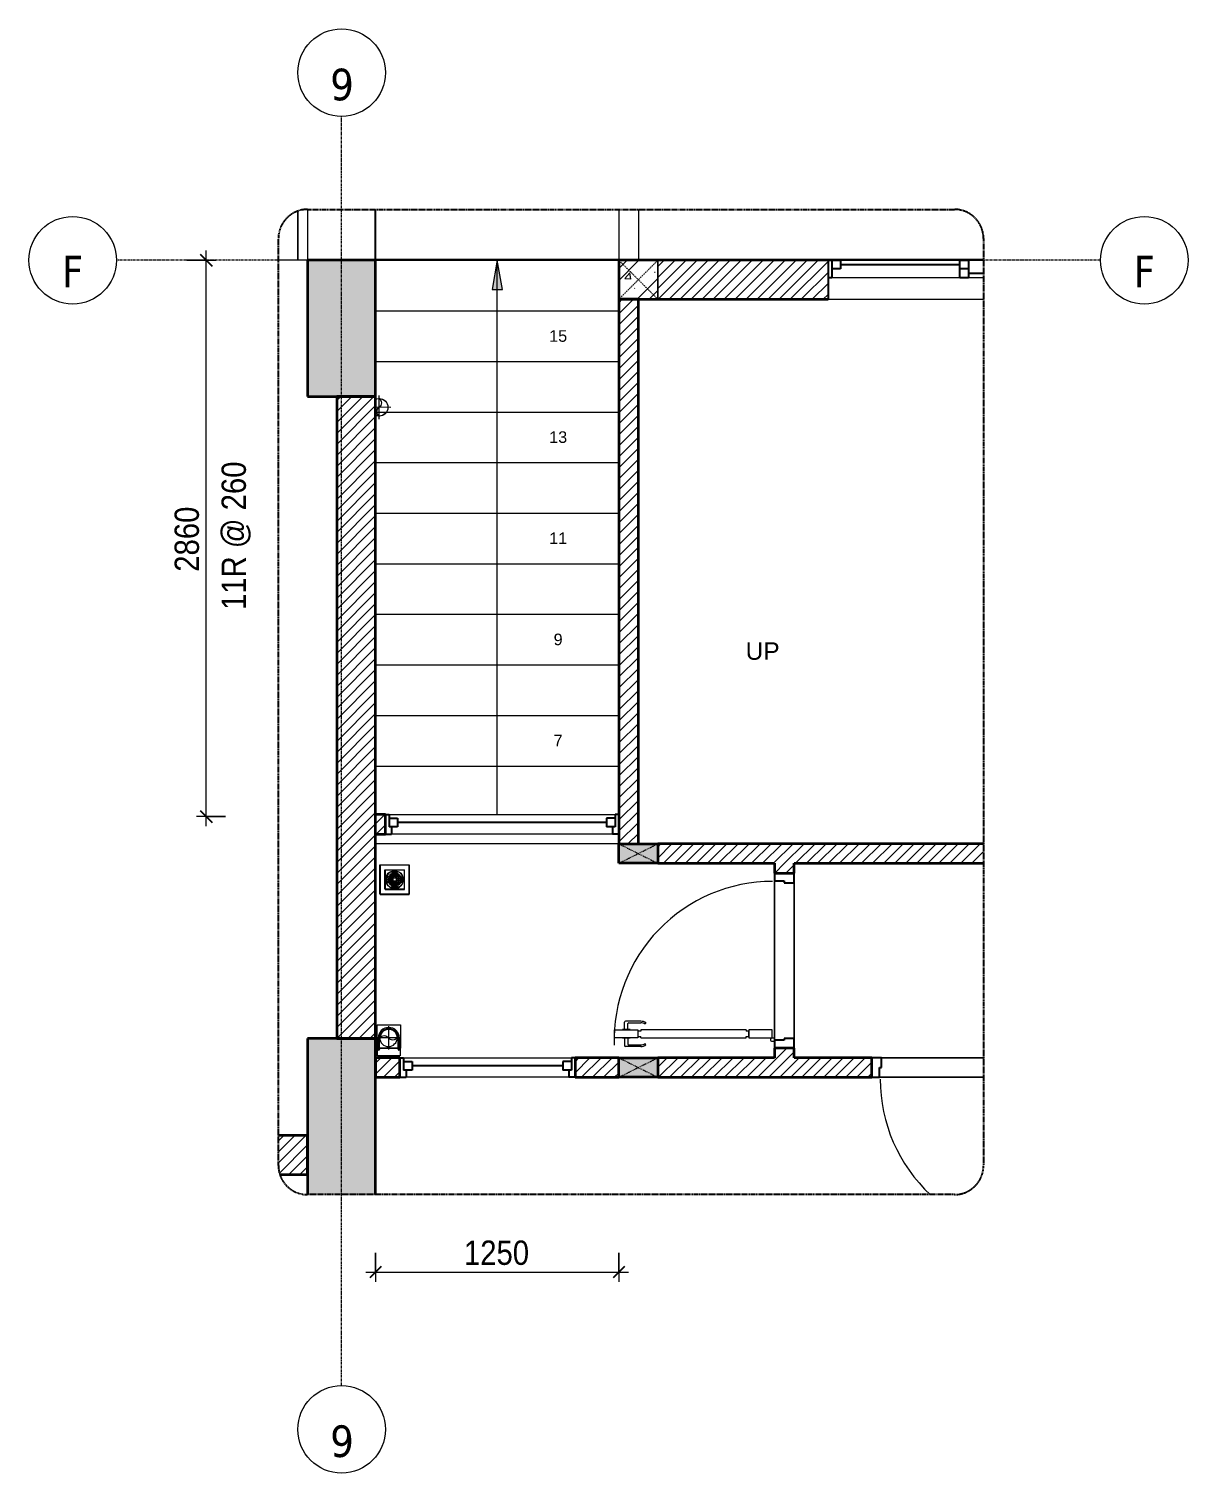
# Model space of a CAD drawing. Header units: millimetres. Extents: x 71580 to 117409, y -3700 to 46019.
# Drawn here: x 94744 to 100701, y 38302 to 45726 of the extents above; entities that cross this region are included whole.
import ezdxf

# ---------------------------------------------------------------- set-up
doc = ezdxf.new("R2010")
doc.units = ezdxf.units.MM
for name, pattern in [('Dash', [6, 3, -3]), ('Dash - Tight', [4.5, 3, -1.5]), ('Grid Line', [22.225, 12.7, -3.175, 3.175, -3.175]), ('Hidden', [7.14375, 4.7625, -2.38125]), ('IMPORT-CENTER _3_', [10.16, 6.35, -1.27, 1.27, -1.27])]:
    doc.linetypes.add(name, pattern=pattern)
for name, color, linetype, lineweight in [('0-3', 90, 'Continuous', 5), ('A-ANNO-DIMS', 211, 'Continuous', 9), ('A-ANNO-DIMS-50', 211, 'Continuous', 9), ('A-DETL-GENF-1', 92, 'Dash - Tight', 18), ('A-DETL-GENF-2', 92, 'Hidden', 25), ('A-DETL-GENF-3', 250, 'Continuous', 18), ('A-DETL-MBND-1', 253, 'Continuous', 18), ('A-DOOR-1', 250, 'Continuous', 18), ('A-DOOR-2', 10, 'Continuous', 25), ('A-FLOR', 192, 'Continuous', 18), ('A-FLOR-1', 250, 'Continuous', 18), ('A-FLOR-HRAL', 11, 'Continuous', 18), ('A-GLAZ', 151, 'Continuous', 18), ('A-GLAZ-1', 250, 'Continuous', 18), ('A-GLAZ-2', 10, 'Continuous', 25), ('A-GLAZ-3', 151, 'Continuous', 25), ('A-WALL', 113, 'Continuous', 18), ('A-WALL-1', 113, 'Continuous', 35), ('A-WALL-2', 7, 'Continuous', 35), ('A-WALL-3', 250, 'Continuous', 18), ('A-WALL-PATT-1', 254, 'Continuous', 18), ('A-WALL-PATT-2', 111, 'Continuous', 18), ('G-IMPT', 8, 'Continuous', 18), ('G-IMPT-1', 8, 'Continuous', 25), ('G-IMPT-2', 8, 'IMPORT-CENTER _3_', 18), ('M-EQPM', 50, 'Continuous', 18), ('M-EQPM-1', 250, 'Continuous', 18), ('S-COLS', 52, 'Continuous', 18), ('S-COLS-1', 9, 'Continuous', 5), ('S-COLS-2', 7, 'Continuous', 35), ('S-COLS-3', 250, 'Continuous', 18), ('S-COLS-4', 254, 'Continuous', 18), ('S-COLS-5', 52, 'Dash', 18), ('S-COLS-6', 52, 'Continuous', 35), ('S-COLS-HDLN', 52, 'Dash', 18), ('S-COLS-HDLN-1', 250, 'Dash', 18), ('S-GRID-1', 1, 'Grid Line', 9), ('S-GRID-IDEN', 1, 'Continuous', 9), ('S-STRS', 31, 'Continuous', 18), ('S-STRS-ANNO', 31, 'Continuous', 18), ('S-STRS-IDEN', 31, 'Continuous', 18)]:
    doc.layers.add(name, color=color, linetype=linetype, lineweight=lineweight)
doc.styles.add('Arial', font='arial.ttf', dxfattribs={"height": 59.53})
doc.styles.add('Arial_1', font='arial.ttf', dxfattribs={"height": 90})
doc.styles.add('Tahoma_B', font='tahomabd.ttf', dxfattribs={"height": 162.5})
doc.styles.add('UTM Avo', font='', dxfattribs={"width": 0.9, "height": 125})
doc.styles.get('UTM Avo').set_extended_font_data('UTM Avo')
doc.dimstyles.new('1_Dim_chi_tiet_2_5', dxfattribs={"dimscale": 304.8, "dimtxt": 124.912619, "dimasz": 0.19685, "dimexe": 0.164042, "dimexo": 0.0625, "dimgap": 0.016404, "dimtad": 1, "dimdec": 0, "dimrnd": 5, "dimzin": 0, "dimdsep": 46, "dimtxsty": 'UTM Avo', "dimblk1": 'OBLIQUE', "dimblk2": 'OBLIQUE', "dimsah": 1, "dimcen": 0.09, "dimdle": 0.164042, "dimazin": 0, "dimtfac": 1, "dimtdec": 4, "dimtix": 1, "dimtmove": 0, "dimatfit": 3, "dimfxl": 0.328084, "dimfxlon": 1, "dimtvp": 1, "dimtolj": 1, "dimtzin": 0, "dimarcsym": 2})
pattern_1 = [(45, (0, 0), (-28.284271, 28.284271), [])]
pattern_2 = [(45, (12798.65, 0), (-28.284271, 28.284271), [])]
pattern_3 = [(50, (12798.65, 0), (364.3679, -31.8783), [38.1, -419.1]), (355, (12798.65, 0), (-70.4859, 382.1133), [30.48, -335.28]), (100.451, (12829, -2.66), (293.885, 350.2334), [32.38, -356.18]), (46.184, (12798.65, 101.6), (542.1585, -84.0858), [57.15, -628.65]), (96.636, (12843.83, 94.6), (474.805, 494.8554), [48.57, -534.27]), (351.184, (12798.65, 101.6), (474.8102, 494.85), [45.72, -502.92]), (21, (12849.45, 76.2), (303.2285, -204.5305), [38.1, -419.1]), (326, (12849.45, 76.2), (123.6039, 368.376), [30.48, -335.28]), (71.451, (12874.72, 59.16), (426.8341, 163.8427), [32.38, -356.18]), (37.5, (12798.65, 0), (6.17665, 169.11015), [3.353, -327.863, 3.353, -337.007, -336.55]), (37.5, (12798.65, 0), (6.17665, 169.11015), [-671.576, 3.353, -333.197]), (7.5, (12798.65, 0), (133.63888, 200.3615), [3.353, -190.703, 3.353, -320.243, -128.27]), (7.5, (12798.65, 0), (133.63888, 200.3615), [-517.652, 3.353, -124.917]), (327.5, (12685.37, 0), (271.18182, -11.45836), [3.353, -123.647, 3.353, -392.887, -525.78]), (327.5, (12685.37, 0), (271.18182, -11.45836), [-523.24, 3.353, -522.427]), (317.5, (12634.57, 0), (296.2585, 50.85285), [3.353, -161.747, 3.353, -259.791, -373.38]), (317.5, (12634.57, 0), (296.2585, 50.85285), [-428.244, 3.353, -370.027]), (45, (12798.65, 0), (-125.7236, 125.7236), []), (45, (12798.65, 190.5), (-125.7236, 125.7236), [])]

# ---------------------------------------------------------------- blocks, each defined once
blk = doc.blocks.new('NCV_TKTC_KET CAU_rvt-4-TKCS_THANG BỘ TB7 - MẶT BẰNG TẦNG 1')
at = {"layer": 'S-COLS-1'}
for points in [[(83727.6, 43836.9), (83727.6, 44536.9), (83377.6, 44536.9), (83377.6, 43836.9)], [(83377.6, 39733.4), (83727.6, 39733.4), (83727.6, 40536.9), (83377.6, 40536.9), (83377.6, 39733.4)]]:
    blk.add_hatch(color=256, dxfattribs=at).paths.add_polyline_path(points)
at = {"layer": 'A-FLOR-1'}
blk.add_line((83327.2, 44536.9), (83227.6, 44536.9), dxfattribs=at)
at = {"layer": 'S-COLS-2'}
for p, q in [((83727.6, 44536.9), (83377.6, 44536.9)), ((83377.6, 44536.9), (83377.6, 43836.9)), ((83727.6, 43836.9), (83727.6, 44536.9)), ((83377.6, 43836.9), (83727.6, 43836.9)), ((83727.6, 40536.9), (83377.6, 40536.9)), ((83377.6, 40536.9), (83377.6, 39733.4)), ((83727.6, 39733.4), (83727.6, 40536.9))]:
    blk.add_line(p, q, dxfattribs=at)
blk = doc.blocks.new('DOOR_CW_01 CANH MO-PANEL KINH - DIW_01-900x2200-CỬA GỖ VÂN LAMINATE-553393-TKCS_THANG BỘ TB7 - MẶT BẰNG TẦNG 1')
at = {"layer": 'A-DETL-GENF-3'}
blk.add_arc((-407, 60), 814, 360, 46.8734, dxfattribs=at)
at = {"layer": 'A-DOOR-2'}
for p, q in [((410, 0), (400, 0)), ((400, 0), (400, -50)), ((450, 50), (410, 50)), ((410, 50), (410, 0)), ((450, -50), (450, 50)), ((400, -50), (450, -50))]:
    blk.add_line(p, q, dxfattribs=at)
blk = doc.blocks.new('M_Fixed - 900 x 1400-553215-TKCS_THANG BỘ TB7 - MẶT BẰNG TẦNG 1')
at = {"layer": 'A-GLAZ-2'}
for p, q in [((-450, 37), (-418, 37)), ((-431, -63), (-431, 0)), ((-431, 0), (-387, 0)), ((-418, 0), (-418, 37)), ((-387, -44), (-387, 0)), ((387, 0), (431, 0)), ((387, -44), (387, 0)), ((418, 0), (418, 37)), ((450, 37), (418, 37)), ((431, -63), (431, 0)), ((-450, -63), (-431, -63)), ((-431, -44), (-387, -44)), ((-387, -22), (387, -22)), ((431, -44), (387, -44)), ((448.9, -63), (431, -63))]:
    blk.add_line(p, q, dxfattribs=at)
blk = doc.blocks.new('THU NUOC - THU NUOC-461820-TKCS_THANG BỘ TB7 - MẶT BẰNG TẦNG 1')
at = {"layer": 'A-DETL-MBND-1'}
for p, q in [((-66.3, 70.6), (-66.3, -79.4)), ((83.7, 70.6), (-66.3, 70.6)), ((58.7, 45.6), (-41.3, 45.6)), ((-41.3, 45.6), (-41.3, -54.4)), ((-23.3, 10.8), (40.9, 10.8)), ((40.9, 4.8), (-23.3, 4.8)), ((-11, 23.3), (28.5, 23.3)), ((28.5, 17.3), (-11, 17.3)), ((-1.1, 35.6), (18.5, 35.6)), ((18.5, 29.6), (-1.1, 29.6)), ((58.7, -54.4), (58.7, 45.6)), ((83.7, -79.4), (83.7, 70.6)), ((-41.3, -54.4), (58.7, -54.4)), ((-23.3, -1.2), (0.7, -1.2)), ((0.7, -7.2), (-23.3, -7.2)), ((-23.3, -13.6), (40.9, -13.6)), ((40.9, -19.6), (-23.3, -19.6)), ((-11, -26.1), (28.5, -26.1)), ((28.5, -32.1), (-11, -32.1)), ((-1.1, -38.5), (18.5, -38.5)), ((18.5, -44.5), (-1.1, -44.5)), ((0.7, -1.2), (0.7, -7.2)), ((16.7, -1.2), (40.9, -1.2)), ((16.7, -7.2), (16.7, -1.2)), ((40.9, -7.2), (16.7, -7.2)), ((-66.3, -79.4), (83.7, -79.4))]:
    blk.add_line(p, q, dxfattribs=at)
for centre, radius, start, end in [((8.7, -4.4), 45, 0, 180), ((8.7, -4.4), 45, 0, 180), ((-23.3, 7.8), 3, 90, 270), ((-11, 20.3), 3, 90, 270), ((-1.1, 32.6), 3, 90, 270), ((18.5, 32.6), 3, 270, 90), ((28.5, 20.3), 3, 270, 90), ((40.9, 7.8), 3, 270, 90), ((8.7, -4.4), 45, 180, 360), ((8.7, -4.4), 45, 180, 360), ((-23.3, -4.2), 3, 90, 270), ((-23.3, -16.6), 3, 90, 270), ((-11, -29.1), 3, 90, 270), ((-1.1, -41.5), 3, 90, 270), ((18.5, -41.5), 3, 270, 90), ((28.5, -29.1), 3, 270, 90), ((40.9, -4.2), 3, 270, 90), ((40.9, -16.6), 3, 270, 90)]:
    blk.add_arc(centre, radius, start, end, dxfattribs=at)
blk = doc.blocks.new('G1_SOF - BO TRU - 100x200-746114-TKCS_THANG BỘ TB7 - MẶT BẰNG TẦNG 1')
at = {"layer": 'S-COLS-4'}
blk.add_hatch(color=256, dxfattribs=at).paths.add_polyline_path([(50, -81.2), (50, 100), (-50, 100), (-50, -100), (50, -100)])
at = {"layer": 'S-COLS-2'}
for p, q in [((-50, 100), (50, 100)), ((-50, -100), (-50, 100)), ((50, 100), (50, -100)), ((50, -100), (-50, -100))]:
    blk.add_line(p, q, dxfattribs=at)
at = {"layer": 'S-COLS-HDLN-1'}
for p, q in [((50, -100), (-50, 100)), ((-50, -100), (50, 100))]:
    blk.add_line(p, q, dxfattribs=at)
blk = doc.blocks.new('DOOR_CW_01 CANH MO-PANEL KINH - DIG_01-900x2200-CỬA NHÔM KÍNH-400868-TKCS_THANG BỘ TB7 - MẶT BẰNG TẦNG 1')
at = {"layer": 'A-DETL-GENF-3'}
for p, q in [((-399, 820.5), (-438, 820.5)), ((-399, 831.8), (-397, 831.8)), ((-399, 792.2), (-399, 831.8)), ((-397, 872), (-357, 872)), ((-397, 752), (-397, 872)), ((-397, 792.2), (-397, 831.8)), ((-357, 872), (-357, 752)), ((-357, 792.2), (-357, 831.8)), ((-355, 831.8), (-357, 831.8)), ((-355, 792.2), (-355, 831.8)), ((-355, 820.5), (-316, 820.5)), ((-442, 737), (-442, 816.5)), ((-434, 799.5), (-434, 737)), ((-399, 803.5), (-430, 803.5)), ((-397, 792.2), (-399, 792.2)), ((-357, 752), (-397, 752)), ((-363, 752), (-391, 752)), ((-391, 752), (-391, 738)), ((-363, 738), (-363, 752)), ((-357, 792.2), (-355, 792.2)), ((-355, 803.5), (-324, 803.5)), ((-320, 799.5), (-320, 737)), ((-312, 737), (-312, 816.5)), ((-433.9, 711.2), (-427.3, 715.8)), ((-397, 738), (-391, 738)), ((-397, 738), (-397, 196)), ((-357, 738), (-363, 738)), ((-357, 196), (-357, 738)), ((-320.1, 711.2), (-326.7, 715.8)), ((-397, 196), (-391, 196)), ((-357, 182), (-397, 182)), ((-397, 182), (-397, 62)), ((-391, 196), (-391, 182)), ((-391, 182), (-363, 182)), ((-357, 196), (-363, 196)), ((-363, 182), (-363, 196)), ((-357, 62), (-357, 182)), ((-397, 62), (-357, 62))]:
    blk.add_line(p, q, dxfattribs=at)
blk.add_circle((-407, 60), 10, dxfattribs=at)
for centre, radius, start, end in [((-438, 816.5), 4, 90, 180), ((-407, 60), 814, 360, 92), ((-316, 816.5), 4, 0, 90), ((-430, 799.5), 4, 90, 180), ((-324, 799.5), 4, 360, 90), ((-397, 737), 45, 180, 215), ((-397, 737), 37, 180, 215), ((-357, 737), 37, 325, 0), ((-357, 737), 45, 325, 0)]:
    blk.add_arc(centre, radius, start, end, dxfattribs=at)
at = {"layer": 'A-DOOR-1'}
blk.add_line((-407, 50), (-382, 50), dxfattribs=at)
at = {"layer": 'A-DOOR-2'}
for p, q in [((-410, 50), (-450, 50)), ((-450, 50), (-450, -50)), ((-410, 0), (-410, 50)), ((-400, 0), (-410, 0)), ((-400, -50), (-400, 0)), ((410, 0), (400, 0)), ((400, 0), (400, -50)), ((450, 50), (410, 50)), ((410, 50), (410, 0)), ((450, -50), (450, 50)), ((-450, -50), (-400, -50)), ((400, -50), (450, -50))]:
    blk.add_line(p, q, dxfattribs=at)
blk = doc.blocks.new('NCV_TKTC_TANG 1_rvt-4-TKCS_THANG BỘ TB7 - MẶT BẰNG TẦNG 1')
at = {"layer": 'A-WALL-PATT-1'}
h = blk.add_hatch(dxfattribs=at)
h.set_pattern_fill('FP_1', color=256, style=0, pattern_type=2)
h.set_pattern_definition(pattern_1)
h.paths.add_polyline_path([(85077.6, 41536.9), (85077.6, 44336.6), (84977.6, 44336.6), (84977.6, 41536.9), (84996.1, 41536.9)])
h = blk.add_hatch(dxfattribs=at)
h.set_pattern_fill('FP_1', color=256, style=0, pattern_type=2)
h.set_pattern_definition(pattern_1)
h.paths.add_polyline_path([(85177.2, 41436.9), (86851.3, 41436.9), (86851.3, 41536.9), (85177.2, 41536.9), (85177.2, 41522.7)])
h = blk.add_hatch(dxfattribs=at)
h.set_pattern_fill('FP_1', color=256, style=0, pattern_type=2)
h.set_pattern_definition(pattern_1)
h.paths.add_polyline_path([(85777.6, 40436.9), (85877.6, 40436.9), (85877.6, 40486.9), (85777.6, 40486.9)])
h.paths.add_polyline_path([(85777.6, 41386.9), (85877.6, 41386.9), (85877.6, 41436.9), (85777.6, 41436.9)])
h = blk.add_hatch(dxfattribs=at)
h.set_pattern_fill('FP_1', color=256, style=0, pattern_type=2)
h.set_pattern_definition(pattern_1)
h.paths.add_polyline_path([(83727.2, 40336.9), (83852.6, 40336.9), (83852.6, 40436.9), (83727.2, 40436.9)])
h.paths.add_polyline_path([(84752.6, 40336.9), (84977.2, 40336.9), (84977.2, 40436.9), (84752.6, 40436.9)])
h.paths.add_polyline_path([(85177.2, 40336.9), (86277.6, 40336.9), (86277.6, 40436.9), (85177.2, 40436.9), (85177.2, 40378.4)])
at = {"layer": 'A-FLOR-1'}
for p, q in [((84977.2, 41536.9), (83727.6, 41536.9)), ((85777.6, 41346.9), (85777.6, 40526.9)), ((85877.6, 41336.9), (85877.6, 40536.9)), ((85877.6, 40536.9), (85877.6, 41336.9)), ((86327.6, 40436.9), (86851.3, 40436.9)), ((86851.3, 40436.9), (86327.6, 40436.9)), ((86851.3, 40336.9), (86317.6, 40336.9)), ((86317.6, 40336.9), (86851.3, 40336.9))]:
    blk.add_line(p, q, dxfattribs=at)
at = {"layer": 'A-WALL-2'}
for p, q in [((84977.6, 44336.6), (84977.6, 41536.9)), ((85077.6, 44336.6), (84977.6, 44336.6)), ((85077.6, 41536.9), (85077.6, 44336.6)), ((86851.3, 41536.9), (85177.2, 41536.9)), ((85177.2, 41436.9), (85777.6, 41436.9)), ((85777.6, 41436.9), (85777.6, 41386.9)), ((85877.6, 41436.9), (86851.3, 41436.9)), ((85877.6, 41386.9), (85877.6, 41436.9)), ((85777.6, 41386.9), (85877.6, 41386.9)), ((85777.6, 40486.9), (85777.6, 40436.9)), ((85877.6, 40486.9), (85777.6, 40486.9)), ((85877.6, 40436.9), (85877.6, 40486.9)), ((83852.6, 40436.9), (83727.2, 40436.9)), ((83727.2, 40436.9), (83727.2, 40336.9)), ((83852.6, 40336.9), (83852.6, 40436.9)), ((84977.2, 40436.9), (84752.6, 40436.9)), ((84752.6, 40436.9), (84752.6, 40336.9)), ((85777.6, 40436.9), (85177.2, 40436.9)), ((86277.6, 40436.9), (85877.6, 40436.9)), ((86277.6, 40336.9), (86277.6, 40436.9)), ((83727.2, 40336.9), (83852.6, 40336.9)), ((84752.6, 40336.9), (84977.2, 40336.9)), ((85177.2, 40336.9), (86277.6, 40336.9))]:
    blk.add_line(p, q, dxfattribs=at)
at = {"layer": 'A-WALL-3'}
for p, q in [((85777.6, 40526.9), (85777.6, 41346.9)), ((85877.6, 41336.9), (85877.6, 40536.9)), ((83852.6, 40436.9), (84752.6, 40436.9)), ((86327.6, 40436.9), (86851.3, 40436.9)), ((84752.6, 40336.9), (83852.6, 40336.9)), ((86851.3, 40336.9), (86317.6, 40336.9))]:
    blk.add_line(p, q, dxfattribs=at)
at = {"layer": 'A-DOOR-1'}
for name, p, rotation in [('DOOR_CW_01 CANH MO-PANEL KINH - DIG_01-900x2200-CỬA NHÔM KÍNH-400868-TKCS_THANG BỘ TB7 - MẶT BẰNG TẦNG 1', (85827.6, 40936.9), 90.00000000000144), ('DOOR_CW_01 CANH MO-PANEL KINH - DIW_01-900x2200-CỬA GỖ VÂN LAMINATE-553393-TKCS_THANG BỘ TB7 - MẶT BẰNG TẦNG 1', (86727.6, 40386.9), 180)]:
    blk.add_blockref(name, p, dxfattribs=dict(at, rotation=rotation))
at = {"layer": 'A-GLAZ-1', "rotation": 180}
blk.add_blockref('M_Fixed - 900 x 1400-553215-TKCS_THANG BỘ TB7 - MẶT BẰNG TẦNG 1', (84302.6, 40373.9), dxfattribs=at)
at = {"layer": 'M-EQPM-1', "rotation": 270.0000000000002}
blk.add_blockref('THU NUOC - THU NUOC-461820-TKCS_THANG BỘ TB7 - MẶT BẰNG TẦNG 1', (83830.1, 41360.7), dxfattribs=at)
at = {"layer": 'S-COLS-3', "rotation": 270.0000000000011}
for p in [(85077.2, 41486.9), (85077.2, 40386.9)]:
    blk.add_blockref('G1_SOF - BO TRU - 100x200-746114-TKCS_THANG BỘ TB7 - MẶT BẰNG TẦNG 1', p, dxfattribs=at)
blk = doc.blocks.new('M_Fixed - 1200 x 1400-2147275-TKCS_THANG BỘ TB7 - MẶT BẰNG TẦNG 1')
at = {"layer": 'A-GLAZ-3'}
for p, q in [((-600, 37), (-568, 37)), ((-581, -63), (-581, 0)), ((-581, 0), (-537, 0)), ((-568, 0), (-568, 37)), ((-537, -44), (-537, 0)), ((537, 0), (581, 0)), ((537, -44), (537, 0)), ((568, 0), (568, 37)), ((600, 37), (568, 37)), ((581, -63), (581, 0)), ((-600, -63), (-581, -63)), ((-581, -44), (-537, -44)), ((-537, -22), (537, -22)), ((581, -44), (537, -44)), ((598.9, -63), (581, -63))]:
    blk.add_line(p, q, dxfattribs=at)
blk = doc.blocks.new('1_FAMILY RVT - W01-WxH 1400x1400xmm-389822-TKCS_THANG BỘ TB7 - MẶT BẰNG TẦNG 1')
at = {"layer": 'A-GLAZ'}
for p, q in [((98.8, 96.2), (-700, 96.2)), ((-636.5, 96.2), (-22.2, 96.2)), ((22.2, 96.2), (98.8, 96.2)), ((-681, 7.3), (-22.2, 7.3)), ((22.2, 7.3), (98.8, 7.3)), ((-700, -103.8), (98.8, -103.8))]:
    blk.add_line(p, q, dxfattribs=at)
at = {"layer": 'A-GLAZ-3'}
for p, q in [((-700, 96.2), (-700, -103.8)), ((-700, 96.2), (-636.5, 96.2)), ((-681, 96.2), (-681, 7.3)), ((-636.5, 96.2), (-636.5, 51.7)), ((-22.2, 7.3), (-22.2, 96.2)), ((-22.2, 96.2), (22.2, 96.2)), ((22.2, 96.2), (22.2, 7.3)), ((-700, 7.3), (-681, 7.3)), ((-636.5, 51.7), (-681, 51.7)), ((-636.5, 74), (-22.2, 74)), ((22.2, 51.7), (-22.2, 51.7)), ((-22.2, 7.3), (22.2, 7.3)), ((22.2, 29.5), (98.8, 29.5))]:
    blk.add_line(p, q, dxfattribs=at)
blk = doc.blocks.new('Top Rail Type - Top Rail_Internal_-939791-TKCS_THANG BỘ TB7 - MẶT BẰNG TẦNG 1')
at = {"layer": 'A-FLOR-HRAL'}
for p, q in [((83327.2, 44536.9), (83327.2, 44788.6)), ((83377.2, 44798.5), (83377.2, 44536.9)), ((83377.2, 44536.9), (83327.2, 44536.9))]:
    blk.add_line(p, q, dxfattribs=at)
blk = doc.blocks.new('Top Rail Type - Top Rail_Internal_-V3-TKCS_THANG BỘ TB7 - MẶT BẰNG TẦNG 1')
at = {"layer": 'A-FLOR-HRAL'}
for p, q in [((83327.2, 44788.6), (83327.2, 44536.9)), ((83377.2, 44798.5), (83377.2, 44536.9)), ((83377.2, 44536.9), (83327.2, 44536.9))]:
    blk.add_line(p, q, dxfattribs=at)
blk = doc.blocks.new('TKTC_XREF_251221_MB TANG 1 - TKTC_XREF_260130_MB TANG 1_dwg_CUM U_DN100-4202112-TKCS_THANG BỘ TB7 - MẶT BẰNG TẦNG 1')
at = {"layer": 'G-IMPT'}
blk.add_hatch(color=256, dxfattribs=at).paths.add_polyline_path([(0, -61), (17.5, -58.2), (30.5, -52.8), (43.1, -43.1), (52.8, -30.5), (58.9, -15.8), (61, 0), (58.9, 15.8), (52.8, 30.5), (43.1, 43.1), (30.5, 52.8), (15.8, 58.9), (0, 61), (0, 57), (14.8, 55.1), (28.5, 49.4), (40.3, 40.3), (49.4, 28.5), (55.1, 14.8), (57, 0), (55.1, -14.8), (49.4, -28.5), (40.3, -40.3), (28.5, -49.4), (14.8, -55.1), (0, -57)])
for p, q in [((-79.1, 66.6), (-79.1, 63.4)), ((-76.6, 66.6), (-76.6, 63.4)), ((-74.6, 66.6), (-74.6, 63.4)), ((-72.7, 69.3), (-72.7, 60.7)), ((-66.9, 67.9), (-71.7, 67.9)), ((-66.9, 62.1), (-71.7, 62.1)), ((-65, 69), (0, 69)), ((-79.1, -63.4), (-79.1, -66.6)), ((-76.6, -63.4), (-76.6, -66.6)), ((-74.6, -63.4), (-74.6, -66.6)), ((-72.7, -60.7), (-72.7, -69.3)), ((-66.9, -62.1), (-71.7, -62.1)), ((-66.9, -67.9), (-71.7, -67.9)), ((-65, -69), (0, -69))]:
    blk.add_line(p, q, dxfattribs=at)
at = {"layer": 'G-IMPT', "flags": 128}
for points in [[(-72.7, 67.6), (-78.1, 67.6), (-78.1, 62.4), (-72.7, 62.4)], [(-71.7, 59.2), (-66.9, 59.2), (-66.9, 70.8), (-71.7, 70.8)], [(-66.9, 70.8), (-66.9, 72.7), (-65, 72.7), (-65, 57.3), (-66.9, 57.3), (-66.9, 59.2)], [(-65, 61), (0, 61), (0, 57)], [(-72.7, -62.4), (-78.1, -62.4), (-78.1, -67.6), (-72.7, -67.6)], [(-71.7, -70.8), (-66.9, -70.8), (-66.9, -59.2), (-71.7, -59.2)], [(-66.9, -59.2), (-66.9, -57.3), (-65, -57.3), (-65, -72.7), (-66.9, -72.7), (-66.9, -70.8)], [(-65, -61), (0, -61), (0, -57)]]:
    blk.add_lwpolyline(points, dxfattribs=at)
at = {"layer": 'G-IMPT'}
for centre, radius, start, end in [((-78.1, 66.6), 0.96, 90, 180), ((-78.1, 63.4), 0.96, 180, 270), ((-71.1, 69.3), 1.56, 112.61986, 247.38014), ((-67.9, 65), 4.8, 143.1301, 216.8699), ((-71.1, 60.7), 1.56, 112.61986, 247.38014), ((0, 0), 69, 270, 90), ((0, 0), 61, 270, 90), ((0, 0), 57, 270, 90), ((-78.1, -63.4), 0.96, 90, 180), ((-78.1, -66.6), 0.96, 180, 270), ((-71.1, -60.7), 1.56, 112.61986, 247.38014), ((-67.9, -65), 4.8, 143.1301, 216.8699), ((-71.1, -69.3), 1.56, 112.61986, 247.38014)]:
    blk.add_arc(centre, radius, start, end, dxfattribs=at)
blk = doc.blocks.new('TKTC_XREF_251221_MB TANG 1 - TKTC_XREF_260130_MB TANG 1_dwg_$cc-4202122-TKCS_THANG BỘ TB7 - MẶT BẰNG TẦNG 1')
at = {"layer": 'G-IMPT'}
blk.add_circle((0, 0), 0.5, dxfattribs=at)
for centre, radius, start, end in [((0, 0), 0.5, 90, 270), ((0.188, 0.25), 0.313, 126.8699, 233.1301), ((-0.188, -0.25), 0.313, 306.8699, 53.1301)]:
    blk.add_arc(centre, radius, start, end, dxfattribs=at)
at = {"layer": 'G-IMPT-2'}
for p, q in [((-0.673, 0), (0.673, 0)), ((0, -0.673), (0, 0.673))]:
    blk.add_line(p, q, dxfattribs=at)
blk = doc.blocks.new('TKTC_XREF_251221_MB TANG 1 - TKTC_XREF_260130_MB TANG 1_dwg_THU NUOC - THU NUOC-444531-TKCS_MB TẦNG 1-4202124-TKCS_THANG BỘ TB7 - MẶT BẰNG TẦNG 1')
at = {"layer": 'M-EQPM'}
for p, q in [((-23.3, 10.8), (40.9, 10.8)), ((40.9, 4.8), (-23.3, 4.8)), ((-11, 23.3), (28.5, 23.3)), ((28.5, 17.3), (-11, 17.3)), ((-1.1, 35.6), (18.5, 35.6)), ((18.5, 29.6), (-1.1, 29.6)), ((-23.3, -13.6), (40.9, -13.6)), ((40.9, -19.6), (-23.3, -19.6)), ((-11, -26.1), (28.5, -26.1)), ((28.5, -32.1), (-11, -32.1)), ((-1.1, -38.5), (18.5, -38.5)), ((18.5, -44.5), (-1.1, -44.5))]:
    blk.add_line(p, q, dxfattribs=at)
at = {"layer": 'M-EQPM', "flags": 128}
for points in [[(83.7, -79.4), (83.7, 70.6), (-66.3, 70.6), (-66.3, -79.4)], [(58.7, -54.4), (58.7, 45.6), (-41.3, 45.6), (-41.3, -54.4)]]:
    blk.add_lwpolyline(points, close=True, dxfattribs=at)
for points in [[(-23.3, -1.2), (0.7, -1.2), (0.7, -7.2), (-23.3, -7.2)], [(40.9, -7.2), (16.7, -7.2), (16.7, -1.2), (40.9, -1.2)]]:
    blk.add_lwpolyline(points, dxfattribs=at)
at = {"layer": 'M-EQPM'}
for centre, radius, start, end in [((8.7, -4.4), 45, 360, 180), ((8.7, -4.4), 45, 360, 180), ((-23.3, 7.8), 3, 90, 270), ((-11, 20.3), 3, 90, 270), ((-1.1, 32.6), 3, 90, 270), ((18.5, 32.6), 3, 270, 90), ((28.5, 20.3), 3, 270, 90), ((40.9, 7.8), 3, 270, 90), ((8.7, -4.4), 45, 180, 360), ((8.7, -4.4), 45, 180, 360), ((-23.3, -4.2), 3, 90, 270), ((-23.3, -16.6), 3, 90, 270), ((-11, -29.1), 3, 90, 270), ((-1.1, -41.5), 3, 90, 270), ((18.5, -41.5), 3, 270, 90), ((28.5, -29.1), 3, 270, 90), ((40.9, -4.2), 3, 270, 90), ((40.9, -16.6), 3, 270, 90)]:
    blk.add_arc(centre, radius, start, end, dxfattribs=at)
blk = doc.blocks.new('TKTC_XREF_251221_MB TANG 1 - TKTC_XREF_260130_MB TANG 1_dwg_$cc-V4-TKCS_THANG BỘ TB7 - MẶT BẰNG TẦNG 1')
at = {"layer": 'G-IMPT'}
for centre, radius, start, end in [((0, 0), 0.5, 65.04409, 294.12391), ((0, 0), 0.5, 90, 270), ((0.188, 0.25), 0.313, 126.8699, 233.1301), ((-0.188, -0.25), 0.313, 306.8699, 53.1301)]:
    blk.add_arc(centre, radius, start, end, dxfattribs=at)
at = {"layer": 'G-IMPT-2'}
for p, q in [((-0.673, 0), (0.2, 0)), ((0, -0.673), (0, 0.673))]:
    blk.add_line(p, q, dxfattribs=at)
blk = doc.blocks.new('TKTC_XREF_251221_MB TANG 1 - TKTC_XREF_260130_MB TANG 1_dwg-4202109-TKCS_THANG BỘ TB7 - MẶT BẰNG TẦNG 1')
at = {"layer": 'G-IMPT', "flags": 128}
for points in [[(-119415.9, -360739.7), (-119296.3, -360739.7), (-119296.3, -360859.7), (-119415.9, -360859.7)], [(-119414.1, -360859.7), (-119298.3, -360859.7), (-119298.3, -360899.7), (-119414.1, -360899.7)]]:
    blk.add_lwpolyline(points, close=True, dxfattribs=at)
at = {"layer": 'G-IMPT-1', "flags": 128}
blk.add_lwpolyline([(-116300.3, -356807.7), (-119424.1, -356807.7), (-119424.1, -356548.1)], dxfattribs=at)
at = {"extrusion": (0, 0, -1)}
for name, p, xscale, yscale, zscale, rotation in [('TKTC_XREF_251221_MB TANG 1 - TKTC_XREF_260130_MB TANG 1_dwg_$cc-V4-TKCS_THANG BỘ TB7 - MẶT BẰNG TẦNG 1', (119406.1, -357565.5), 90.00000000005068, 90.00000000005068, -90.00000000005069, 0.3740267799372842), ('TKTC_XREF_251221_MB TANG 1 - TKTC_XREF_260130_MB TANG 1_dwg_$cc-4202122-TKCS_THANG BỘ TB7 - MẶT BẰNG TẦNG 1', (119358.3, -360806.9), 90.00000000005063, 90.00000000005063, -90.00000000005063, 270.3740267799378)]:
    blk.add_blockref(name, p, dxfattribs=dict(at, xscale=xscale, yscale=yscale, zscale=zscale, rotation=rotation))
at = {"extrusion": (0, 0, -1), "zscale": -1}
blk.add_blockref('TKTC_XREF_251221_MB TANG 1 - TKTC_XREF_260130_MB TANG 1_dwg_THU NUOC - THU NUOC-444531-TKCS_MB TẦNG 1-4202124-TKCS_THANG BỘ TB7 - MẶT BẰNG TẦNG 1', (119318.4, -359988.7), dxfattribs=at)
at = {"xscale": 0.789473684210524, "yscale": 0.789473684210524, "zscale": 0.789473684210524, "rotation": 89.99999999844344}
blk.add_blockref('TKTC_XREF_251221_MB TANG 1 - TKTC_XREF_260130_MB TANG 1_dwg_CUM U_DN100-4202112-TKCS_THANG BỘ TB7 - MẶT BẰNG TẦNG 1', (-119356.5, -360808.4), dxfattribs=at)
blk = doc.blocks.new('TKTC_XREF_251221_MB TANG 1 - TKTC_XREF_251221_MB TANG 1-2038492-TKCS_THANG BỘ TB7 - MẶT BẰNG TẦNG 1')
blk.add_blockref('TKTC_XREF_251221_MB TANG 1 - TKTC_XREF_260130_MB TANG 1_dwg-4202109-TKCS_THANG BỘ TB7 - MẶT BẰNG TẦNG 1', (169499.1, 384109.7))
blk = doc.blocks.new('G1_SOF - BO TRU - 200x200-3050151-TKCS_THANG BỘ TB7 - MẶT BẰNG TẦNG 1')
at = {"layer": 'S-COLS-HDLN'}
for p, q in [((-100, 100), (100, -100)), ((100, 100), (-100, -100))]:
    blk.add_line(p, q, dxfattribs=at)
blk = doc.blocks.new('BORDER VIEW - BORDER VIEW-1928005-TKCS_THANG BỘ TB7 - MẶT BẰNG TẦNG 1')
at = {"layer": 'A-DETL-GENF-2'}
for p, q in [((150, 5065.1), (3473.7, 5065.1)), ((0, 150), (0, 4915.1)), ((3623.7, 4915.1), (3623.7, 150)), ((3473.7, 0), (150, 0))]:
    blk.add_line(p, q, dxfattribs=at)
for centre, start, end in [((150, 4915.1), 90, 180), ((3473.7, 4915.1), 360, 90), ((150, 150), 180, 270), ((3473.7, 150), 270, 0)]:
    blk.add_arc(centre, 150, start, end, dxfattribs=at)
blk = doc.blocks.new('Grid - M_Grid Head - Circle-353313-TKCS_THANG BỘ TB7 - MẶT BẰNG TẦNG 1')
at = {"layer": 'S-GRID-IDEN'}
blk.add_circle((0, 0), 4.5, dxfattribs=at)
blk = doc.blocks.new('DIMBLOCK36-TKCS_THANG BỘ TB7 - MẶT BẰNG TẦNG 1')
at = {"layer": 'A-ANNO-DIMS-50', "lineweight": 25}
for p, q in [((95655.5, 44536.9), (95625.5, 44566.9)), ((95655.5, 44536.9), (95685.5, 44506.9)), ((95655.5, 41676.9), (95625.5, 41706.9)), ((95655.5, 41676.9), (95685.5, 41646.9))]:
    blk.add_line(p, q, dxfattribs=at)
at = {"layer": 'A-ANNO-DIMS-50'}
for p, q in [((95655.5, 41626.9), (95655.5, 44586.9)), ((95555.5, 44536.9), (95705.5, 44536.9)), ((95655.5, 44536.9), (95555.5, 44536.9)), ((95755.5, 41676.9), (95605.5, 41676.9)), ((95655.5, 41676.9), (95755.5, 41676.9))]:
    blk.add_line(p, q, dxfattribs=at)
at = {"layer": 'A-ANNO-DIMS-50', "color": 0, "char_height": 125, "attachment_point": 1, "rotation": 90, "line_spacing_factor": 1.110334, "style": 'UTM Avo'}
for s, insert, width in [('11R @ 260', (95734.5, 42739.1), 882.716), ('2860', (95493.1, 42935.8), 410.824)]:
    blk.add_mtext(s, dxfattribs=dict(at, insert=insert, width=width))
blk = doc.blocks.new('_Oblique')
at = {"color": 0, "linetype": 'ByBlock', "lineweight": -2}
blk.add_line((-0.5, -0.5), (0.5, 0.5), dxfattribs=at)
blk = doc.blocks.new('DIMBLOCK37-TKCS_THANG BỘ TB7 - MẶT BẰNG TẦNG 1')
at = {"layer": 'A-ANNO-DIMS-50'}
for p, q in [((96526.2, 39435), (96526.2, 39285)), ((96526.2, 39335), (96526.2, 39435)), ((97776.2, 39435), (97776.2, 39285)), ((97776.2, 39335), (97776.2, 39435)), ((96476.2, 39335), (97826.2, 39335))]:
    blk.add_line(p, q, dxfattribs=at)
at = {"layer": 'A-ANNO-DIMS-50', "lineweight": 25}
for p, q in [((96526.2, 39335), (96556.2, 39365)), ((97776.2, 39335), (97806.2, 39365)), ((96526.2, 39335), (96496.2, 39305)), ((97776.2, 39335), (97746.2, 39305))]:
    blk.add_line(p, q, dxfattribs=at)
at = {"layer": 'A-ANNO-DIMS-50', "color": 0, "insert": (96980, 39497.4), "char_height": 125, "width": 410.824, "attachment_point": 1, "line_spacing_factor": 1.110334, "style": 'UTM Avo'}
blk.add_mtext('1250', dxfattribs=at)

msp = doc.modelspace()

# ---------------------------------------------------------------- hatches: boundary and pattern name
at = {"layer": 'A-WALL-PATT-2'}
h = msp.add_hatch(dxfattribs=at)
h.set_pattern_fill('FP_1', color=256, style=0, pattern_type=2)
h.set_pattern_definition(pattern_2)
h.paths.add_polyline_path([(98851.2, 44336.9), (98851.2, 44536.9), (97976.2, 44536.9), (97976.2, 44336.9)])
h = msp.add_hatch(dxfattribs=at)
h.set_pattern_fill('FP_1', color=256, style=0, pattern_type=2)
h.set_pattern_definition(pattern_2)
h.paths.add_polyline_path([(96326.2, 40535.7), (96526.2, 40535.7), (96526.2, 43836.9), (96326.2, 43836.9), (96326.2, 40552.1)])
h = msp.add_hatch(dxfattribs=at)
h.set_pattern_fill('FP_1', color=256, style=0, pattern_type=2)
h.set_pattern_definition(pattern_2)
h.paths.add_polyline_path([(96576.2, 41587.4), (96576.2, 41687.4), (96526.2, 41687.4), (96526.2, 41587.4)])
h = msp.add_hatch(dxfattribs=at)
h.set_pattern_fill('FP_1', color=256, style=0, pattern_type=2)
h.set_pattern_definition(pattern_2)
h.paths.add_polyline_path([(96046.4, 39837.4), (96176.2, 39837.4), (96176.2, 40037.4), (96026.3, 40037.4), (96026.3, 39883.4), (96031.4, 39844.6), (96034.4, 39837.4)])
at = {"layer": 'S-COLS-4'}
h = msp.add_hatch(dxfattribs=at)
h.set_pattern_fill('FP_2', color=256, style=0, pattern_type=2)
h.set_pattern_definition(pattern_3)
h.paths.add_polyline_path([(97776.2, 44336.9), (97976.2, 44336.9), (97976.2, 44536.9), (97776.2, 44536.9)])
h = msp.add_hatch(dxfattribs=at)
h.set_pattern_fill('FP_2', color=256, style=0, pattern_type=2)
h.set_pattern_definition(pattern_3)
h.paths.add_polyline_path([(97776.2, 44336.9), (97976.2, 44336.9), (97976.2, 44536.9), (97776.2, 44536.9)])
at = {"layer": 'S-STRS-ANNO'}
msp.add_hatch(color=256, dxfattribs=at).paths.add_polyline_path([(97177.7, 44386.9), (97151.2, 44536.9), (97124.8, 44386.9)])

# ---------------------------------------------------------------- linework, layer by layer
at = {"layer": 'A-FLOR'}
for p, q in [((97776.2, 44798.5), (97776.2, 44536.9)), ((97876.2, 44798.5), (97876.2, 44536.9)), ((97776.2, 44536.9), (96526.2, 44536.9))]:
    msp.add_line(p, q, dxfattribs=at)
at = {"layer": 'A-WALL'}
for p, q in [((97976.2, 44536.9), (97976.2, 44336.9)), ((96576.2, 41687.4), (97776.2, 41687.4)), ((97776.2, 41587.4), (96576.2, 41587.4))]:
    msp.add_line(p, q, dxfattribs=at)
at = {"layer": 'A-WALL-1'}
for p, q in [((98851.2, 44536.9), (97976.2, 44536.9)), ((97976.2, 44336.9), (98851.2, 44336.9)), ((96526.2, 43836.9), (96326.2, 43836.9)), ((96326.2, 43836.9), (96326.2, 40535.7)), ((96526.2, 40535.7), (96526.2, 43836.9)), ((96576.2, 41687.4), (96526.2, 41687.4)), ((96576.2, 41587.4), (96576.2, 41687.4)), ((96526.2, 41587.4), (96576.2, 41587.4)), ((96326.2, 40535.7), (96526.2, 40535.7)), ((96176.2, 40037.4), (96026.3, 40037.4)), ((96176.2, 39837.4), (96176.2, 40037.4)), ((96034.4, 39837.4), (96176.2, 39837.4))]:
    msp.add_line(p, q, dxfattribs=at)
at = {"layer": 'S-COLS'}
msp.add_line((97976.2, 44336.9), (97976.2, 44536.9), dxfattribs=at)
at = {"layer": 'S-COLS-6'}
for p, q in [((97976.2, 44536.9), (97776.2, 44536.9)), ((97776.2, 44536.9), (97776.2, 44336.9)), ((97776.2, 44336.9), (97976.2, 44336.9))]:
    msp.add_line(p, q, dxfattribs=at)
at = {"layer": 'S-GRID-1'}
for p, q in [((96351.2, 44026.5), (96351.2, 45276.5)), ((96444.4, 44536.9), (95194.4, 44536.9)), ((99001.2, 44536.9), (96444.4, 44536.9)), ((100251.2, 44536.9), (99001.2, 44536.9)), ((96351.2, 40001.8), (96351.2, 44026.5)), ((96351.2, 38751.8), (96351.2, 40001.8))]:
    msp.add_line(p, q, dxfattribs=at)
at = {"layer": 'S-STRS'}
for p, q in [((96176.2, 44798.5), (96176.2, 44536.9)), ((96125.8, 44536.9), (96026.3, 44536.9)), ((96526.2, 44536.9), (97776.2, 44536.9)), ((96526.2, 44276.9), (97776.2, 44276.9)), ((96526.2, 44016.9), (97776.2, 44016.9)), ((96526.2, 43756.9), (97776.2, 43756.9)), ((96526.2, 43496.9), (97776.2, 43496.9)), ((96526.2, 43236.9), (97776.2, 43236.9)), ((96526.2, 42976.9), (97776.2, 42976.9)), ((96526.2, 42716.9), (97776.2, 42716.9)), ((96526.2, 42456.9), (97776.2, 42456.9)), ((96526.2, 42196.9), (97776.2, 42196.9)), ((96526.2, 41936.9), (97776.2, 41936.9))]:
    msp.add_line(p, q, dxfattribs=at)
at = {"layer": 'S-STRS-ANNO'}
for p, q in [((97151.2, 44536.9), (97124.8, 44386.9)), ((97151.2, 44276.9), (97151.2, 44536.9)), ((97177.7, 44386.9), (97151.2, 44536.9)), ((97124.8, 44386.9), (97177.7, 44386.9)), ((97151.2, 44016.9), (97151.2, 44276.9)), ((97151.2, 43756.9), (97151.2, 44016.9)), ((97151.2, 43496.9), (97151.2, 43756.9)), ((97151.2, 43236.9), (97151.2, 43496.9)), ((97151.2, 42976.9), (97151.2, 43236.9)), ((97151.2, 42716.9), (97151.2, 42976.9)), ((97151.2, 42456.9), (97151.2, 42716.9)), ((97151.2, 42196.9), (97151.2, 42456.9)), ((97151.2, 41936.9), (97151.2, 42196.9)), ((97151.2, 41687.4), (97151.2, 41936.9))]:
    msp.add_line(p, q, dxfattribs=at)

# ---------------------------------------------------------------- block references
at = {"layer": '0-3'}
for name in ['NCV_TKTC_KET CAU_rvt-4-TKCS_THANG BỘ TB7 - MẶT BẰNG TẦNG 1', 'NCV_TKTC_TANG 1_rvt-4-TKCS_THANG BỘ TB7 - MẶT BẰNG TẦNG 1']:
    msp.add_blockref(name, (12798.6, 0), dxfattribs=at)
at = {"layer": 'A-FLOR-HRAL'}
for name in ['Top Rail Type - Top Rail_Internal_-939791-TKCS_THANG BỘ TB7 - MẶT BẰNG TẦNG 1', 'Top Rail Type - Top Rail_Internal_-V3-TKCS_THANG BỘ TB7 - MẶT BẰNG TẦNG 1']:
    msp.add_blockref(name, (12798.6, 0), dxfattribs=at)
at = {"layer": 'A-GLAZ'}
msp.add_blockref('1_FAMILY RVT - W01-WxH 1400x1400xmm-389822-TKCS_THANG BỘ TB7 - MẶT BẰNG TẦNG 1', (99551.2, 44440.7), dxfattribs=at)
at = {"layer": 'A-GLAZ', "rotation": 180}
msp.add_blockref('M_Fixed - 1200 x 1400-2147275-TKCS_THANG BỘ TB7 - MẶT BẰNG TẦNG 1', (97176.2, 41624.4), dxfattribs=at)
at = {"layer": 'M-EQPM'}
msp.add_blockref('TKTC_XREF_251221_MB TANG 1 - TKTC_XREF_251221_MB TANG 1-2038492-TKCS_THANG BỘ TB7 - MẶT BẰNG TẦNG 1', (46451.2, 17236.9), dxfattribs=at)
at = {"layer": 'S-COLS-5'}
msp.add_blockref('G1_SOF - BO TRU - 200x200-3050151-TKCS_THANG BỘ TB7 - MẶT BẰNG TẦNG 1', (97876.2, 44436.9), dxfattribs=at)
at = {"layer": 'S-GRID-IDEN', "xscale": 49.99999999999998, "yscale": 49.99999999999998, "zscale": 49.99999999999998}
for p in [(96351.2, 45501.5), (96351.2, 38526.8)]:
    msp.add_blockref('Grid - M_Grid Head - Circle-353313-TKCS_THANG BỘ TB7 - MẶT BẰNG TẦNG 1', p, dxfattribs=at)
at = {"layer": 'S-GRID-IDEN', "xscale": 49.99999999999998, "yscale": 49.99999999999998, "zscale": 49.99999999999998, "rotation": 89.9999999999998}
for p in [(94969.4, 44536.9), (100476.2, 44536.9)]:
    msp.add_blockref('Grid - M_Grid Head - Circle-353313-TKCS_THANG BỘ TB7 - MẶT BẰNG TẦNG 1', p, dxfattribs=at)

# ---------------------------------------------------------------- texts
at = {"layer": 'S-STRS-ANNO', "attachment_point": 1, "line_spacing_factor": 0.941778, "style": 'Arial'}
for s, insert, char_height, width in [('15', (97417.9, 44177.5), 59.53, 109.886), ('13', (97417.9, 43657.5), 59.53, 109.886), ('11', (97417.9, 43137.5), 59.53, 109.886), ('9', (97440.8, 42617.5), 59.5, 54.943), ('7', (97440.8, 42097.5), 59.5, 54.943)]:
    msp.add_mtext(s, dxfattribs=dict(at, insert=insert, char_height=char_height, width=width))

# ---------------------------------------------------------------- dimensions: what is measured, and where the dimension line sits
at = {"layer": 'A-ANNO-DIMS'}
dim = msp.add_linear_dim(base=(95655.5, 44536.9), p1=(95755.5, 41676.9), p2=(95555.5, 44536.9), angle=90, text='<>\\X11R @ 260', dimstyle='1_Dim_chi_tiet_2_5', override={"dimpost": '<>', "dimfxl": 2866.984479}, dxfattribs=at)
dim.commit()
dim.dimension.update_dxf_attribs({"geometry": 'DIMBLOCK36-TKCS_THANG BỘ TB7 - MẶT BẰNG TẦNG 1', "text_midpoint": (95655.5, 43106.9)})
dim = msp.add_linear_dim(base=(97776.2, 39335), p1=(96526.2, 39435), p2=(97776.2, 39435), dimstyle='1_Dim_chi_tiet_2_5', override={"dimpost": '<>', "dimfxl": 1250}, dxfattribs=at)
dim.commit()
dim.dimension.update_dxf_attribs({"geometry": 'DIMBLOCK37-TKCS_THANG BỘ TB7 - MẶT BẰNG TẦNG 1', "text_midpoint": (97151.2, 39404.7)})

# ---------------------------------------------------------------- next in the draw order: texts
at = {"layer": 'S-GRID-IDEN', "char_height": 162.5, "attachment_point": 5, "line_spacing_factor": 0.996129, "style": 'Tahoma_B', "bg_fill": 3, "box_fill_scale": 1.25, "bg_fill_color": 256, "bg_fill_true_color": 13158600, "bg_fill_transparency": 0}
for s, insert, width in [('\\pt634.99962,1269.99925,1905.0005,2540.00013,3174.99975,3809.99937,4445.00062,5080.00025,5714.99987,6349.9995,6985.00075,7620.00037,8255,8889.99962,9524.99925,10160.0005,10795.00013,11429.99975,12064.99938,12700.00063,13335.00025,13969.99988,14604.9995,15240.00075,15875.00038,16510,17144.99963,17779.99925,18415.0005,19050.00013,19684.99975,20319.99938;9', (96353.6, 45439), 145.5), ('\\pt634.99962,1269.99925,1905.0005,2540.00013,3174.99975,3809.99937,4445.00062,5080.00025,5714.99987,6349.9995,6985.00075,7620.00037,8255,8889.99962,9524.99925,10160.0005,10795.00013,11429.99975,12064.99938,12700.00063,13335.00025,13969.99988,14604.9995,15240.00075,15875.00038,16510,17144.99963,17779.99925,18415.0005,19050.00013,19684.99975,20319.99938;F', (94968.9, 44479.7), 132.5), ('\\pt634.99962,1269.99925,1905.0005,2540.00013,3174.99975,3809.99937,4445.00062,5080.00025,5714.99987,6349.9995,6985.00075,7620.00037,8255,8889.99962,9524.99925,10160.0005,10795.00013,11429.99975,12064.99938,12700.00063,13335.00025,13969.99988,14604.9995,15240.00075,15875.00038,16510,17144.99963,17779.99925,18415.0005,19050.00013,19684.99975,20319.99938;F', (100475.8, 44479.7), 132.5), ('\\pt634.99962,1269.99925,1905.0005,2540.00013,3174.99975,3809.99937,4445.00062,5080.00025,5714.99987,6349.9995,6985.00075,7620.00037,8255,8889.99962,9524.99925,10160.0005,10795.00013,11429.99975,12064.99938,12700.00063,13335.00025,13969.99988,14604.9995,15240.00075,15875.00038,16510,17144.99963,17779.99925,18415.0005,19050.00013,19684.99975,20319.99938;9', (96353.6, 38464.4), 145.5)]:
    msp.add_mtext(s, dxfattribs=dict(at, insert=insert, width=width))
at = {"layer": 'S-STRS-IDEN', "insert": (98427.5, 42573.1), "char_height": 90, "width": 208.51, "attachment_point": 1, "line_spacing_factor": 0.941778, "style": 'Arial_1', "bg_fill": 3, "box_fill_scale": 1.25, "bg_fill_color": 256, "bg_fill_true_color": 13158600, "bg_fill_transparency": 0}
msp.add_mtext('UP', dxfattribs=at)

# ---------------------------------------------------------------- next in the draw order: block references
at = {"layer": 'A-DETL-GENF-1'}
msp.add_blockref('BORDER VIEW - BORDER VIEW-1928005-TKCS_THANG BỘ TB7 - MẶT BẰNG TẦNG 1', (96026.3, 39733.4), dxfattribs=at)

doc.saveas('drawing.dxf')
